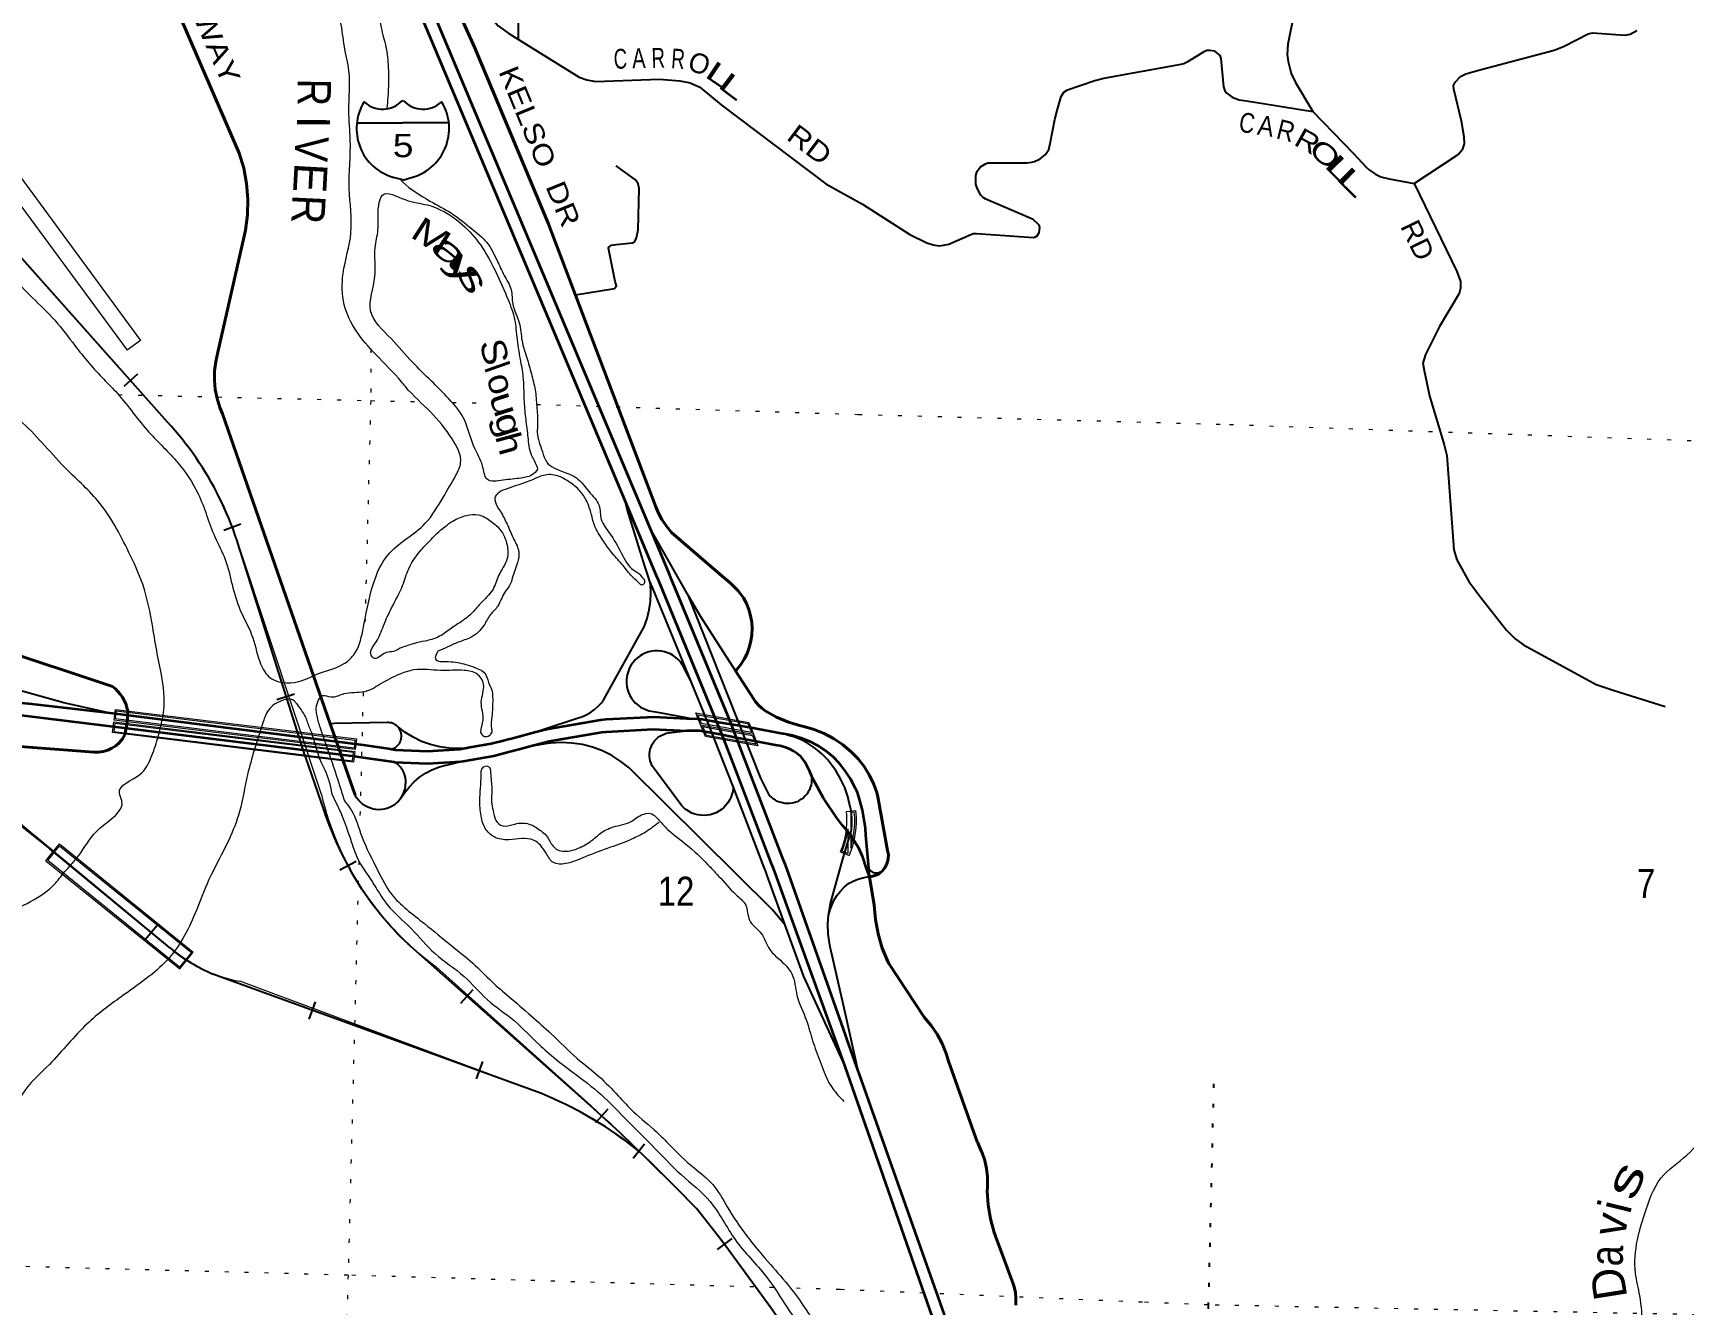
# Model space of a CAD drawing. Header units: feet. Extents: x -509309 to -252658, y -547785 to -360805.
# Drawn here: x -481610 to -471661, y -508563 to -500895 of the extents above; entities that cross this region are included whole.
import ezdxf
from ezdxf.enums import TextEntityAlignment as Align

# ---------------------------------------------------------------- set-up
doc = ezdxf.new("R2010")
doc.units = ezdxf.units.FT
doc.header["$LTSCALE"] = 80
doc.linetypes.add('DOTTED', pattern=[1.5, 0.3, -1.2])
for name, color, linetype, lineweight in [('15', 7, 'Continuous', 25), ('18', 7, 'Continuous', 35), ('19', 7, 'Continuous', 25), ('23', 7, 'Continuous', 70), ('24', 7, 'Continuous', 25), ('25', 7, 'Continuous', 25), ('26', 7, 'Continuous', 40), ('27', 7, 'Continuous', 13), ('29', 7, 'Continuous', 25), ('34', 7, 'Continuous', 25), ('36', 7, 'Continuous', 13), ('39', 7, 'Continuous', 13), ('55', 7, 'Continuous', 13), ('56', 7, 'Continuous', 13), ('59', 7, 'Continuous', 13), ('6', 7, 'DOTTED', 25), ('7', 7, 'DOTTED', 13)]:
    doc.layers.add(name, color=color, linetype=linetype, lineweight=lineweight)
doc.layers.add('30', color=7, linetype='Continuous')
doc.layers.add('41', color=7, linetype='Continuous')

msp = doc.modelspace()

# ---------------------------------------------------------------- linework, layer by layer
at = {"layer": '15'}
for p, q in [((-479382.87, -501304.15), (-479379.97, -501301.24)), ((-479376.8, -501303.62), (-479380.23, -501301.24)), ((-479655.58, -501435.62), (-479379.17, -501435.62)), ((-479379.17, -501781.2), (-479443.06, -501763.24)), ((-479379.7, -501781.46), (-479316.07, -501762.72))]:
    msp.add_line(p, q, dxfattribs=at)
msp.add_lwpolyline([(-479103.81, -501435.62), (-479379.7, -501435.62), (-479379.17, -501435.62)], dxfattribs=at)
for centre, radius, start, end in [((-479352.95, -501470.72), 306.13, 148.44446, 254.43373), ((-479501.55, -501188.12), 165.66, 227.34248, 315.81188), ((-479257.86, -501188.12), 165.66, 224.1883, 312.69417), ((-479406.46, -501470.72), 306.13, 283.08089, 31.62485)]:
    msp.add_arc(centre, radius, start, end, dxfattribs=at)
at = {"layer": '18'}
for p, q in [((-477454.56, -505127.04), (-477486.54, -505049.36)), ((-476715.19, -507119.27), (-476915.65, -506565.05))]:
    msp.add_line(p, q, dxfattribs=at)
for points in [[(-478039.69, -503716.05), (-479995.67, -499062.91), (-480004.98, -499039.06), (-480043.79, -498956.48), (-480091.03, -498878.4), (-480146.16, -498805.69), (-480208.59, -498739.14), (-480277.64, -498679.47), (-480352.55, -498627.36), (-480432.49, -498583.36), (-480588.57, -498501.95)], [(-477888.96, -503881.09), (-479925.23, -499037.3), (-479968.63, -498939.95), (-480021.96, -498847.66), (-480084.65, -498761.46), (-480156.01, -498682.28), (-480235.25, -498611), (-480321.51, -498548.39), (-480392.85, -498506.02)], [(-477486.54, -505049.36), (-477828.69, -504218.37), (-477838.84, -504193.84), (-477849.55, -504168.37), (-478039.69, -503716.05)], [(-477504.1, -504807.32), (-477759.66, -504189.1), (-477770.09, -504163.87), (-477780.5, -504139.1), (-477888.96, -503881.09)], [(-477398.77, -505064.44), (-477411.96, -505030.23), (-477422.29, -505005.23), (-477504.1, -504807.32)], [(-476711.37, -506934.05), (-477065.25, -505931.5), (-477074.06, -505906.55), (-477083.66, -505881.5), (-477368.3, -505143.45), (-477398.77, -505064.44)], [(-477388.88, -505295.97), (-477442.67, -505155.92), (-477454.56, -505127.04)], [(-476915.65, -506565.05), (-477135.55, -505957.05), (-477144.32, -505932.79), (-477154.21, -505907.05), (-477388.88, -505295.97)], [(-476634.4, -507150.85), (-476700.15, -506965.05), (-476711.37, -506934.05)], [(-474772.92, -521120.88), (-474910.23, -519683.59), (-474911.69, -519669.67), (-474920.7, -519484.03), (-474886.97, -518647.05), (-474878.57, -518562.93), (-474876.51, -518542.38), (-474872.15, -518512.93), (-474701.6, -517363.91), (-474562.85, -516515.54), (-474423.57, -515854.84), (-474391.34, -515481.08), (-474395.82, -515030.81), (-474447.34, -514583.48), (-474539.9, -514168.37), (-474545.27, -514144.28), (-474552.02, -514118.37), (-475364.79, -510995.99), (-476715.19, -507119.27)], [(-475358.99, -510752.14), (-476628.41, -507167.77), (-476634.4, -507150.85)]]:
    msp.add_lwpolyline(points, dxfattribs=at)
at = {"layer": '19'}
msp.add_line((-476566.05, -505981.22), (-476566.05, -505981.19), dxfattribs=at)
for points in [[(-477889.65, -504201.82), (-477902.88, -504164.39), (-477918.02, -504114.41), (-477937.69, -504050.05), (-478026.77, -503766.05), (-478039.69, -503716.05)], [(-477656.31, -504287.11), (-477882.68, -503892.05), (-477888.96, -503881.09)], [(-478577.07, -505108.36), (-478536, -505094.79), (-478328, -505026.05), (-478301.14, -505017.42), (-478274.08, -505005.55), (-478248.42, -504990.92), (-478224.42, -504973.69), (-478202.36, -504954.05), (-478182.47, -504932.21), (-478164.97, -504908.41), (-477925, -504474.05), (-477906.68, -504424.6), (-477893.63, -504373.5), (-477885.99, -504321.32), (-477883.85, -504268.63), (-477887.23, -504216.01), (-477889.65, -504201.82)], [(-477642.92, -504800.89), (-477874.91, -504237.45), (-477889.65, -504201.82)], [(-476913, -505378.05), (-476915, -505393.75), (-476914.82, -505398.79), (-476915.86, -505413.85), (-476918.47, -505428.72), (-476922.63, -505443.23), (-476928.28, -505457.24), (-476935.36, -505470.57), (-476943.79, -505483.09), (-476953.49, -505494.67), (-476964.34, -505505.16), (-476976.24, -505514.46), (-476989.03, -505522.47), (-477002.6, -505529.1), (-477016.79, -505534.27), (-477031.43, -505537.93), (-477046.38, -505540.04), (-477061.47, -505540.58), (-477076.53, -505539.53), (-477091.41, -505536.92), (-477105.92, -505532.77), (-477119.92, -505527.12), (-477133.26, -505520.04), (-477145.78, -505511.61), (-477157.35, -505501.91), (-477167.85, -505491.05), (-477173.55, -505484.07), (-477220.34, -505388.15), (-477656.31, -504287.11)], [(-477373.77, -504740.66), (-477583, -504415.05), (-477656.31, -504287.11)], [(-477642.92, -504800.89), (-477676.59, -504735.27), (-477684.63, -504717.79), (-477694.46, -504701.24), (-477705.96, -504685.81), (-477719.01, -504671.66), (-477733.47, -504658.96), (-477749.18, -504647.84), (-477765.96, -504638.42), (-477783.64, -504630.81), (-477802.02, -504625.08), (-477820.89, -504621.31), (-477840.06, -504619.54), (-477859.3, -504619.77), (-477878.41, -504622.02), (-477897.19, -504626.25), (-477915.42, -504632.42), (-477932.91, -504640.47), (-477949.45, -504650.29), (-477964.89, -504661.79), (-477979.03, -504674.85), (-477991.73, -504689.31), (-478002.85, -504705.02), (-478012.27, -504721.8), (-478019.88, -504739.48), (-478025.61, -504757.85), (-478029.38, -504776.73), (-478031.15, -504795.89), (-478030.92, -504815.14), (-478028.67, -504834.25), (-478024.44, -504853.03), (-478018.27, -504871.26), (-478010.22, -504888.74), (-478000.4, -504905.29), (-477988.9, -504920.72), (-477975.84, -504934.86), (-477961.38, -504947.57), (-477945.67, -504958.69), (-477928.89, -504968.11), (-477911.21, -504975.72), (-477894.45, -504980.94), (-477868.81, -504985.93), (-477844.45, -504990.3), (-477681, -505019.57), (-477631, -505029.14)], [(-477387.79, -505438.29), (-477530.02, -505075.1), (-477642.92, -504800.89)], [(-477387.79, -505438.29), (-477388.21, -505449.39), (-477390.87, -505467.89), (-477395.46, -505486.01), (-477401.91, -505503.56), (-477410.16, -505520.33), (-477420.12, -505536.15), (-477431.68, -505550.84), (-477444.71, -505564.24), (-477459.07, -505576.21), (-477474.6, -505586.61), (-477491.13, -505595.33), (-477508.49, -505602.28), (-477526.47, -505607.37), (-477544.89, -505610.55), (-477563.54, -505611.8), (-477582.22, -505611.08), (-477600.73, -505608.42), (-477618.85, -505603.84), (-477636.39, -505597.38), (-477653.17, -505589.13), (-477668.99, -505579.17), (-477683.68, -505567.62), (-477697.08, -505554.59), (-477877.5, -505310.42), (-477883.3, -505297.38), (-477887.71, -505283.81), (-477890.67, -505269.85), (-477892.15, -505255.66), (-477892.15, -505241.4), (-477890.65, -505227.21), (-477887.68, -505213.25), (-477883.27, -505199.68), (-477877.46, -505186.65), (-477870.32, -505174.3), (-477861.93, -505162.76), (-477852.38, -505152.16), (-477841.78, -505142.62), (-477830.23, -505134.23), (-477817.87, -505127.1), (-477804.84, -505121.3), (-477791.27, -505116.9), (-477778, -505114.05), (-477672, -505102.72), (-477666.72, -505102.16)], [(-477074.44, -506273.04), (-477151, -506181), (-478015.5, -505325.53), (-478065.34, -505285.86), (-478119.05, -505251.62), (-478176.05, -505223.18), (-478235.71, -505200.85), (-478297.38, -505184.89), (-478360.37, -505175.45), (-478424.01, -505172.65), (-478487.59, -505176.52), (-478507, -505179.05), (-478614, -505196.88), (-478628.85, -505199.36)], [(-476683, -505559.66), (-476696.83, -505498.31), (-476715.52, -505443.57), (-476739.83, -505391.09), (-476769.49, -505341.44), (-476788.72, -505314.55), (-476819.25, -505275.4), (-476853.7, -505239.65), (-476891.71, -505207.71), (-476932.84, -505179.91), (-476976.66, -505156.56), (-477022.67, -505137.92), (-477039.23, -505133.16), (-477085, -505121.05)], [(-477074.44, -506273.04), (-477182.57, -505974.05), (-477191.17, -505950.26), (-477200.88, -505924.98), (-477387.79, -505438.29)], [(-476683, -505559.66), (-476677.81, -505585.7), (-476674.46, -505625.95), (-476674.46, -505659.96), (-476677.08, -505700.59), (-476686.76, -505741.83)], [(-476812.46, -506213.58), (-476811.68, -506203.23), (-476800.63, -506142.32), (-476724.02, -505866.86), (-476686.76, -505741.83)], [(-476692.54, -506022.05), (-476665.1, -506007.51), (-476635.83, -505995.98), (-476605.51, -505987.56), (-476580, -505983.05), (-476566.05, -505981.22)], [(-476812.46, -506213.58), (-476802.75, -506178.8), (-476791.91, -506148.76), (-476777.98, -506120.02), (-476761.13, -506092.89), (-476741.54, -506067.67), (-476719.41, -506044.64), (-476692.54, -506022.05)], [(-476715.19, -507119.27), (-476962.67, -506582.06), (-477074.44, -506273.04)], [(-476708.97, -506817.94), (-476796.9, -506430.62), (-476802.56, -506405.66), (-476807.17, -506380.62), (-476814.45, -506326.84), (-476816.31, -506264.96), (-476812.46, -506213.58)], [(-476634.4, -507150.85), (-476684, -506926.89), (-476708.97, -506817.94)]]:
    msp.add_lwpolyline(points, dxfattribs=at)
at = {"layer": '23', "lineweight": 35}
for p, q in [((-477398.77, -505064.44), (-477486.54, -505049.36)), ((-477280.15, -505084.81), (-477398.77, -505064.44)), ((-477248.62, -505166.57), (-477368.3, -505143.45))]:
    msp.add_line(p, q, dxfattribs=at)
for points in [[(-481128, -504998.05), (-481635.7, -504939.97), (-481659.65, -504937.02), (-481685.7, -504934.76), (-481686.94, -504934.65), (-481832.29, -504912.96), (-481974.58, -504876.18), (-482112.25, -504824.73), (-482243.79, -504759.18), (-482342.75, -504696.15), (-482371.05, -504676.02), (-482392.75, -504660.74), (-482465.39, -504604.23)], [(-479451.43, -505212.88), (-479617.18, -505188.72), (-481128, -504998.05)], [(-479429.47, -505291.47), (-479432.35, -505291.35), (-479631.86, -505262.27), (-479671.44, -505257.5), (-481665, -505011.93), (-481690, -505009.05)], [(-478628.85, -505199.36), (-478497.21, -505164.63), (-478204.49, -505114.46), (-478179.46, -505110.17), (-478154.49, -505107.36), (-478151.42, -505107.02), (-477871.78, -505091.81), (-477666.72, -505102.16)], [(-478577.07, -505108.36), (-478513.73, -505091.47), (-478188.26, -505035.69), (-478154.2, -505031.89), (-477866.7, -505016.8), (-477631, -505029.14)], [(-477454.56, -505127.04), (-477591.54, -505102), (-477666.72, -505102.16)], [(-477486.54, -505049.36), (-477574.34, -505034.28), (-477631, -505029.14)], [(-479015.07, -505283.88), (-478830.96, -505252.38), (-478735.29, -505227.31), (-478710.29, -505220.84), (-478685.29, -505214.25), (-478628.85, -505199.36)], [(-479002.9, -505205.81), (-478975, -505201.04), (-478847.46, -505179.22), (-478773.57, -505160.41), (-478744.83, -505153.09), (-478723.57, -505147.42), (-478577.07, -505108.36)], [(-477368.3, -505143.45), (-477419.04, -505133.53), (-477454.56, -505127.04)], [(-479451.43, -505212.88), (-479425.43, -505216.67), (-479231.82, -505224.42), (-479038.45, -505211.89), (-479002.9, -505205.81)], [(-479429.47, -505291.47), (-479230.89, -505299.42), (-479029.69, -505286.38), (-479015.07, -505283.88)]]:
    msp.add_lwpolyline(points, dxfattribs=at)
at = {"layer": '24'}
for points in [[(-481128, -504998.05), (-481153, -504992.55), (-481423.71, -504933.01), (-481901, -504801.05), (-481913.82, -504794.78), (-481928.69, -504785.66), (-481942.52, -504775.05), (-481955.16, -504763.04), (-481966.48, -504749.78), (-481976.35, -504735.4), (-481984.67, -504720.08), (-481991.34, -504703.97), (-481996.28, -504687.25), (-481999.46, -504670.1), (-482000.82, -504652.72), (-482000.36, -504635.29), (-481998.08, -504618), (-481994, -504601.05)], [(-479418.04, -505070.09), (-479418.35, -505069.82), (-479425.28, -505064.83), (-479432.69, -505060.6), (-479440.5, -505057.16), (-479448.63, -505054.56), (-479456.99, -505052.83), (-479465.48, -505051.98), (-479474.02, -505052.02), (-479791, -505058.54), (-479817, -505059.07)], [(-479451.43, -505212.88), (-479447.9, -505212.11), (-479439.79, -505209.44), (-479432.01, -505205.93), (-479424.64, -505201.63), (-479417.76, -505196.58), (-479411.44, -505190.83), (-479405.76, -505184.46), (-479400.77, -505177.54), (-479396.54, -505170.12), (-479393.1, -505162.31), (-479390.5, -505154.18), (-479388.77, -505145.82), (-479387.91, -505137.33), (-479387.95, -505128.79), (-479388.88, -505120.3), (-479390.7, -505111.96), (-479393.37, -505103.86), (-479396.88, -505096.07), (-479401.18, -505088.7), (-479406.23, -505081.82), (-479411.98, -505075.5), (-479418.04, -505070.09)], [(-479002.9, -505205.81), (-479041.88, -505208.63), (-479099.39, -505206.75), (-479156.38, -505198.87), (-479212.25, -505185.08), (-479266.36, -505165.53), (-479318.13, -505140.43), (-479367, -505110.05), (-479418.04, -505070.09)], [(-479392.12, -505508.74), (-479384.99, -505498), (-479377.17, -505483.03), (-479370.95, -505467.32), (-479366.42, -505451.05), (-479363.61, -505434.4), (-479363, -505428.05), (-479361.82, -505413.8), (-479362.14, -505399.51), (-479363.95, -505385.33), (-479367.23, -505371.42), (-479371.95, -505357.93), (-479378.06, -505345.01), (-479385.48, -505332.79), (-479394.13, -505321.42), (-479403.93, -505311.01), (-479414.76, -505301.69), (-479426.51, -505293.54), (-479429.47, -505291.47)], [(-479392.12, -505508.74), (-479368.94, -505475.24), (-479342.17, -505441.04), (-479311.96, -505409.84), (-479278.66, -505381.95), (-479242.63, -505357.71), (-479204.26, -505337.36), (-479163.97, -505321.13), (-479122.21, -505309.21), (-479117, -505308.05), (-479045, -505290.98), (-479015.07, -505283.88)], [(-479392.12, -505508.74), (-479394.33, -505512.08), (-479405.09, -505525.1), (-479417.16, -505536.92), (-479430.39, -505547.41), (-479444.65, -505556.47), (-479459.78, -505563.99), (-479475.61, -505569.88), (-479491.97, -505574.09), (-479508.68, -505576.56), (-479525.55, -505577.27), (-479542.41, -505576.22), (-479559.07, -505573.41), (-479575.34, -505568.87), (-479591.05, -505562.66), (-479606.02, -505554.84), (-479620.09, -505545.49), (-479633.11, -505534.73), (-479644.93, -505522.67), (-479655.43, -505509.43), (-479658.21, -505505.05), (-479667.45, -505488.3)]]:
    msp.add_lwpolyline(points, dxfattribs=at)
at = {"layer": '25'}
msp.add_lwpolyline([(-476502.58, -505957.59), (-476505.96, -505958.74), (-476511.51, -505960.03), (-476517.16, -505960.73), (-476522.85, -505960.83), (-476528.52, -505960.34), (-476534.11, -505959.26), (-476539.56, -505957.6), (-476544.8, -505955.38), (-476549.78, -505952.62), (-476554.45, -505949.36), (-476558.75, -505945.63), (-476562.64, -505941.47), (-476566.07, -505936.93), (-476570.28, -505930.72)], dxfattribs=at)
at = {"layer": '26'}
for p, q in [((-481129.99, -504834.03), (-481981.71, -504551.18)), ((-477374.39, -504741.34), (-477373.77, -504740.66)), ((-479789.54, -505137.89), (-479817, -505059.07)), ((-481740.94, -505192.3), (-481243.06, -505230.91)), ((-479789.54, -505137.89), (-479739.09, -505282.69))]:
    msp.add_line(p, q, dxfattribs=at)
at = {"layer": '26', "lineweight": 35}
msp.add_line((-476566.05, -505981.22), (-476570.28, -505930.72), dxfattribs=at)
at = {"layer": '26'}
for points in [[(-477373.77, -504740.66), (-477366.39, -504732.58), (-477342.37, -504702.36), (-477321.64, -504669.8), (-477304.43, -504635.25), (-477290.93, -504599.09), (-477281.28, -504561.72), (-477275.59, -504523.54), (-477273.92, -504484.97), (-477276.29, -504446.45), (-477282.67, -504408.38), (-477293, -504371.19), (-477307.16, -504335.28), (-477311.97, -504326.05), (-477325.02, -504301.02), (-477344.63, -504276.05), (-477360.25, -504256.16), (-477400.01, -504215.21), (-477417.67, -504200.43), (-477443.05, -504179.18), (-477467.67, -504157.92), (-477759.53, -503905.87), (-477790.33, -503868.78), (-477817.09, -503828.68), (-477839.51, -503786), (-477853.83, -503751.22), (-478503, -502041.05), (-478948, -500981.05), (-479726, -499256.05)], [(-479817, -505059.07), (-480467.62, -503191.72), (-480483.22, -503153.5), (-480499.76, -503099.45), (-480510.56, -503043.95), (-480515.5, -502987.64), (-480514.53, -502931.12), (-480507.65, -502875), (-480494.95, -502819.92), (-480336.43, -502120.54), (-480328.82, -502083.5), (-480316.71, -501990.32), (-480314.41, -501896.38), (-480321.94, -501802.72), (-480339.22, -501710.36), (-480366.06, -501620.31), (-481233.95, -499611.89)], [(-476676.19, -505229.4), (-476729.04, -505184.86), (-476782.42, -505148.67), (-476839.3, -505118.26), (-476899.04, -505093.96), (-476961, -505076.05), (-476979.17, -505071.79), (-477053.82, -505049.11), (-477125.69, -505018.75), (-477194, -504981.05), (-477215.29, -504965.25), (-477234.81, -504947.31), (-477252.34, -504927.43), (-477263.74, -504911.88), (-477373.77, -504740.66)], [(-481037.87, -504982.02), (-481041.21, -505051.26), (-481054.95, -505126.49)], [(-479667.45, -505488.3), (-479679.03, -505455.05), (-479739.09, -505282.69)], [(-476502.58, -505957.59), (-476500.07, -505955.84), (-476490.42, -505947.5), (-476481.7, -505938.21), (-476474, -505928.05), (-476467.25, -505916.54), (-476461.35, -505903.64), (-476456.84, -505890.18), (-476453.75, -505876.33), (-476453.37, -505873.05), (-476451.99, -505848.09), (-476456.51, -505823.05), (-476515, -505499.05), (-476522, -505474.05), (-476541.97, -505419.16), (-476567.56, -505366.66), (-476598.49, -505317.11), (-476634.44, -505271.08), (-476676.19, -505229.4)], [(-476566.05, -505981.19), (-476565, -505981.05), (-476558.16, -505980.31), (-476545.64, -505977.91), (-476533.44, -505974.22), (-476521.69, -505969.27), (-476510.53, -505963.12), (-476502.58, -505957.59)], [(-475683.93, -508565.27), (-475683.02, -508556.71), (-475682.93, -508522.4), (-475686.43, -508488.28), (-475693.48, -508454.7), (-475695.62, -508448.05), (-475701.64, -508429.38), (-475713.33, -508398.05), (-475794.67, -508180.05), (-475804, -508155.05), (-475812.27, -508130.05), (-475813.48, -508126.7), (-475836.76, -508044.49), (-475851.32, -507960.3), (-475855.13, -507903.05), (-475856.89, -507876.72), (-475854.9, -507853.05), (-475853.8, -507839.94), (-475854.24, -507790.25), (-475859.86, -507740.89), (-475870.62, -507692.38), (-475886.39, -507645.26), (-475893.78, -507629.05), (-475913.5, -507585.79), (-475915.9, -507579.05), (-476089, -507093.05), (-476103.39, -507046.3), (-476127.81, -506987.06), (-476158.28, -506930.7), (-476194.48, -506877.84), (-476236, -506829.05), (-476449.01, -506505.56), (-476455.23, -506492.81), (-476488.98, -506411.31), (-476514.02, -506326.73), (-476530.09, -506239.99), (-476537, -506152.05), (-476566.05, -505981.22)]]:
    msp.add_lwpolyline(points, dxfattribs=at)
at = {"layer": '26', "lineweight": 35}
for points in [[(-477085, -505121.05), (-477089.23, -505119.58), (-477280.15, -505084.81)], [(-477104.1, -505193.09), (-477121.8, -505189.84), (-477248.62, -505166.57)], [(-476913, -505378.05), (-476927.25, -505343.75), (-476933.04, -505330.28), (-476954.7, -505291.64), (-476962.19, -505281.05), (-476978.41, -505258.13), (-477006, -505236.02), (-477023.32, -505224.45), (-477046.72, -505212.14), (-477071.27, -505202.35), (-477071.8, -505202.2), (-477104.1, -505193.09)], [(-476679.51, -505390.52), (-476711.97, -505343.03), (-476746.71, -505299.11), (-476785.81, -505259.04), (-476828.89, -505223.27), (-476875.48, -505192.21), (-476925.05, -505166.19), (-476977.08, -505145.49), (-477030.98, -505130.34), (-477039.23, -505128.92), (-477085, -505121.05)], [(-476686.35, -505721.77), (-476725.67, -505674.27), (-476761.77, -505629.47), (-476843.97, -505507.72), (-476904.64, -505393.75), (-476913, -505378.05)], [(-476570.28, -505930.72), (-476587, -505731.05), (-476590.78, -505689.75), (-476608.74, -505580.66), (-476631.14, -505499.05), (-476637.98, -505474.1), (-476649.44, -505449.05), (-476679.51, -505390.52)], [(-476566.05, -505981.22), (-476587.41, -505919.69), (-476605.99, -505863.26), (-476630.37, -505809.08), (-476686.35, -505721.77)]]:
    msp.add_lwpolyline(points, dxfattribs=at)
at = {"layer": '26'}
for centre, radius, start, end in [((-481284.64, -505032.97), 251.98, 11.66542, 52.13946), ((-481228.76, -505035.01), 196.41, 265.82354, 332.23962)]:
    msp.add_arc(centre, radius, start, end, dxfattribs=at)
at = {"layer": '29'}
msp.add_line((-478681.07, -500543.71), (-478683.34, -500934.51), dxfattribs=at)
for points in [[(-473444.65, -499877.86), (-473550.23, -500014.69), (-473590.22, -500052.59), (-473984.34, -500289.1), (-474024.41, -500323.75), (-474051.35, -500352.5), (-474071.11, -500381.25), (-474085.48, -500427.96), (-474087.9, -500462.21), (-474076.5, -500541.17), (-474061.05, -500588.49), (-474010.05, -500701.09), (-474001.06, -500731.63), (-474002.63, -500763.05), (-474044.43, -500962.73), (-474047.76, -501024.52), (-474042.37, -501067.64), (-474022.61, -501139.52), (-473996.52, -501193.21), (-473892.11, -501368.2)], [(-479386.09, -500009.7), (-479273.63, -499964.47), (-479091.91, -500441.26), (-479028.26, -500543.79), (-478878.29, -500762.4), (-478805.45, -500852.42), (-478741.37, -500898.62), (-478317, -501161.05), (-478269.86, -501178.2), (-478218.04, -501186.72), (-477832.82, -501173.91), (-477708.56, -501182.48), (-477647.26, -501196.17), (-477588.59, -501221.06), (-477460.7, -501327.89), (-476829.86, -501804.14), (-476608.04, -501926.74)], [(-473282.06, -501801.79), (-473016.76, -501628.25), (-472988.18, -501592.38), (-472979.04, -501563.58), (-472980.83, -501520.45), (-472996.68, -501426.27), (-473041.91, -501232.95), (-473043.7, -501211.39), (-473034.56, -501191.87), (-473002.39, -501157.48), (-472970.06, -501141.31), (-472899.92, -501121.06), (-472436.85, -500999.2), (-472380.92, -500976), (-472231.84, -500900.53), (-472205.9, -500893.25), (-472009.12, -500907.72), (-471979.98, -500901.29), (-471939.07, -500878.96)], [(-476608.04, -501926.74), (-476322.7, -502110.51), (-476221.09, -502160.13), (-476181.57, -502172.71), (-476145.32, -502178.12), (-476118.71, -502174.5), (-476088.18, -502167.31), (-475955.26, -502109.82), (-475938.2, -502104.43), (-475920.66, -502104.12), (-475576.89, -502127.22), (-475564.6, -502124.19), (-475554.72, -502118.8), (-475542.15, -502097.24), (-475538.56, -502066.69), (-475543.05, -502054.12), (-475550.15, -502045.44), (-475578.07, -502019.97), (-475667.55, -501980.37), (-475864.79, -501896.57), (-475879.82, -501887.01), (-475894.19, -501872.63), (-475917.54, -501829.51), (-475924.73, -501806.15), (-475925.49, -501753.99), (-475915.75, -501728.88), (-475895.99, -501701.93), (-475867.25, -501683.96), (-475852.88, -501678.58), (-475832.8, -501676.81), (-475616.81, -501676.75), (-475587.95, -501674.08), (-475570.89, -501669.59), (-475536.76, -501653.42), (-475504.43, -501628.26), (-475484.1, -501597.93), (-475475.69, -501561.78), (-475448.46, -501416.2), (-475434.38, -501362.33), (-475409.24, -501277.88), (-475394.87, -501250.92), (-475372.84, -501236.84), (-475208.07, -501180.85), (-475152.22, -501166.81), (-474687.49, -501082.97), (-474671.02, -501078.43), (-474642.28, -501064.05), (-474548.8, -501006.2), (-474530.92, -500999.37), (-474512.96, -500997.57), (-474487.81, -501002.96), (-474453.03, -501031.07), (-474446.5, -501047.88), (-474430.73, -501219.31), (-474423.15, -501243.74), (-474410.58, -501258.11), (-474380.05, -501281.47), (-474336.94, -501297.64), (-474293.51, -501304.57), (-473892.11, -501368.2)], [(-473892.11, -501368.2), (-473648.42, -501622.45), (-473571.78, -501703.72), (-473550.23, -501721.69), (-473515.54, -501745.68), (-473481.98, -501761.22), (-473433.48, -501773.79), (-473282.06, -501801.79)], [(-478338.49, -502474.44), (-478104.38, -502435.9), (-478092.06, -502419.15), (-478099.27, -502394.05), (-478140.02, -502193), (-478137.05, -502185.53), (-478122.05, -502174.82), (-478093.34, -502170.27), (-477994.91, -502160.94), (-477980.65, -502151.24), (-477969.94, -502129.81), (-477960.76, -502081.89), (-477954.95, -501831.9), (-477961.41, -501803.95), (-477976.37, -501780.46), (-478092.8, -501696.42)], [(-473282.06, -501801.79), (-473024.87, -502332.24), (-473002.4, -502393.72), (-473002.4, -502433.25), (-473010.09, -502466.4), (-473129.88, -502665.37), (-473213.39, -502832.66), (-473228.71, -502886.05), (-473221.53, -502929.18), (-473189.66, -503082.94), (-473100.33, -503377.81), (-473085.02, -503443.08), (-473041.91, -504010.88), (-473024.6, -504070.66), (-472952.1, -504201.35), (-472880.66, -504298.01), (-472725.79, -504496.03), (-472671.91, -504546.35), (-472623.27, -504584.4), (-472183.36, -504823.06), (-472081.76, -504857.34), (-471768.67, -504956.18)]]:
    msp.add_lwpolyline(points, dxfattribs=at)
at = {"layer": '34', "lineweight": 13}
for p, q in [((-480798, -503240.05), (-485097, -498410.05)), ((-480787, -506409.05), (-484404, -503409.05)), ((-479871, -505485.05), (-480357, -504021.05)), ((-481532.26, -505885.21), (-481450.52, -505784.1)), ((-481450.52, -505784.1), (-480643.53, -506436.47)), ((-481532.26, -505885.21), (-480725.25, -506537.55)), ((-480725.25, -506537.55), (-480643.53, -506436.47)), ((-478247, -507361.05), (-479179, -506524.05)), ((-478544, -507288.05), (-480362, -506612.05))]:
    msp.add_line(p, q, dxfattribs=at)
at = {"layer": '34'}
for p, q in [((-481508, -505812.05), (-486577, -501808.05)), ((-480979.21, -502952.06), (-481061.83, -503025.6)), ((-480356.38, -503855.47), (-480459.66, -503895.06)), ((-480033.63, -504880.29), (-480138.61, -504915.14)), ((-479967.6, -505255.91), (-479854.48, -505587.88)), ((-479661.61, -505890.12), (-479759.39, -505941.81)), ((-479721.03, -505895.07), (-479698, -505938.05)), ((-480860.09, -506275.53), (-480930.71, -506360.66)), ((-478957.57, -506663.68), (-479031.47, -506745.97)), ((-479907.98, -506735.91), (-479946.53, -506839.58)), ((-478899.08, -507096.15), (-478937.64, -507199.83)), ((-478143.73, -507383.31), (-478218.58, -507464.75)), ((-477922.02, -507594.59), (-477991.86, -507680.36)), ((-477395.67, -508163.05), (-477484.45, -508229.03))]:
    msp.add_line(p, q, dxfattribs=at)
for points in [[(-479968.81, -505253.84), (-480358.05, -504021.38), (-480359.52, -504016.27), (-480369.72, -503983.16), (-480380.36, -503950.17), (-480391.71, -503917.58), (-480403.49, -503885.11), (-480415.84, -503852.89), (-480428.89, -503820.78), (-480442.38, -503789.07), (-480456.44, -503757.34), (-480471.08, -503726.15), (-480486.27, -503694.93), (-480502.05, -503664.24), (-480518.26, -503633.68), (-480534.9, -503603.53), (-480552.25, -503573.48), (-480570.18, -503543.96), (-480588.41, -503514.72), (-480607.34, -503485.57), (-480626.58, -503456.99), (-480646.38, -503428.66), (-480666.91, -503400.71), (-480687.59, -503373.17), (-480708.84, -503345.9), (-480730.82, -503319.02), (-480752.95, -503292.55), (-480775.52, -503266.47), (-480798.81, -503240.79), (-485099.35, -498407.63)], [(-480784.25, -506410.36), (-480787.47, -506408.21), (-481508, -505812.47)], [(-479342.65, -506391.4), (-479343.8, -506390.35), (-479366.72, -506368.87), (-479389.17, -506347.1), (-479411.17, -506324.85), (-479432.69, -506302.31), (-479453.94, -506279.34), (-479474.89, -506256.1), (-479495.22, -506232.35), (-479515.24, -506208.35), (-479534.82, -506183.88), (-479554.09, -506159.15), (-479572.7, -506134.08), (-479591.01, -506108.75), (-479608.84, -506083.13), (-479626.23, -506057.03), (-479643.08, -506030.81), (-479659.69, -506004.17), (-479675.58, -505977.35), (-479691.22, -505950.1), (-479697.64, -505938.31)], [(-476818.92, -509087.65), (-476879.72, -508993.91), (-477018.01, -508786.27), (-477161.68, -508581.03), (-477306.7, -508378.68), (-477455.09, -508179), (-477608.82, -507981.78), (-477733.42, -507855.01), (-477901.46, -507687.57), (-478072.27, -507523.17), (-478247.73, -507361.87), (-479350, -506386.05)], [(-477955.64, -507637.63), (-477969.38, -507626.44), (-478000.33, -507601.84), (-478031.6, -507578.1), (-478063.27, -507554.67), (-478095.18, -507531.88), (-478127.76, -507509.55), (-478160.67, -507488.05), (-478193.77, -507466.97), (-478227.52, -507446.36), (-478261.32, -507426.45), (-478295.59, -507407.09), (-478330.39, -507388.48), (-478365.15, -507370.37), (-478400.38, -507352.81), (-478436.16, -507335.99), (-478471.89, -507319.68), (-478507.87, -507304.01), (-478544.39, -507289.08), (-480524.71, -506569.77)]]:
    msp.add_lwpolyline(points, dxfattribs=at)
at = {"layer": '34', "lineweight": 13}
msp.add_lwpolyline([(-481521, -505884.01), (-481449.32, -505795.35), (-480654.78, -506437.66), (-480726.44, -506526.29)], close=True, dxfattribs=at)
for centre, radius, start, end in [((-482258.58, -504579.79), 1981.97, 16.37432, 42.5291), ((-478127.84, -505074), 1790.97, 193.26819, 234.06103), ((-480201.79, -505730.24), 896.24, 229.23477, 259.70256), ((-479385.49, -509381.34), 2256.09, 50.64841, 68.10019), ((-487406.97, -517441.02), 13620.24, 43.99157, 47.73764), ((-488830.68, -516832.39), 14293.17, 32.81246, 38.26289)]:
    msp.add_arc(centre, radius, start, end, dxfattribs=at)
at = {"layer": '34'}
for centre, radius, start, end in [((-477975.12, -504954.03), 1983.37, 198.63744, 208.32422), ((-480099.66, -505575.15), 1080.3, 230.69292, 246.92867)]:
    msp.add_arc(centre, radius, start, end, dxfattribs=at)
at = {"layer": '36'}
for p, q in [((-483684, -499220.05), (-481042, -502808.05)), ((-483603.48, -499160.76), (-480961.48, -502748.76)), ((-480961.48, -502748.76), (-481042, -502808.05))]:
    msp.add_line(p, q, dxfattribs=at)
at = {"layer": '39'}
for p, q in [((-480857.23, -505148.21), (-480823.73, -505006.36)), ((-480231.71, -505080.75), (-480276, -505218.32)), ((-479880.26, -505274.11), (-479926, -505119.05)), ((-479863, -505130.05), (-479813, -505273.05))]:
    msp.add_line(p, q, dxfattribs=at)
for centre, radius, start, end in [((-477938.7, -504201.89), 19.08, 213.99586, 47.93105), ((-478877.29, -505101.92), 34.61, 200.49671, 344.37133), ((-478876.74, -505345.98), 30.37, 38.36962, 172.44518)]:
    msp.add_arc(centre, radius, start, end, dxfattribs=at)
for points in [[(-487512.46, -498356.79), (-487474.48, -498479.75), (-487418.02, -498675.91), (-487359.56, -498872.13), (-487348.88, -498918.56), (-487270.12, -499175.53), (-487227.83, -499307.11), (-487156.92, -499419.45), (-487024.19, -499611.79), (-486957.17, -499720.01), (-486859.79, -499887.26), (-486730.66, -500065.45), (-486586.7, -500216), (-486537.33, -500241.48), (-486446.6, -500292.23), (-486237.63, -500412.55), (-486099.66, -500492.73), (-485968.44, -500598.79), (-485796.01, -500665.92), (-485629.71, -500736.88), (-485546.29, -500763.35), (-485466.42, -500773.67), (-485407.42, -500743.28), (-485350.04, -500769), (-485295.07, -500808.68), (-485164.12, -500854.56), (-484998.39, -500945.57), (-484822.54, -501032.85), (-484696.23, -501100.66), (-484530.27, -501183.65), (-484417.11, -501221), (-484230.09, -501268.5), (-484008.84, -501310.96), (-483803.68, -501354.97), (-483574.57, -501471.86), (-483347.49, -501520.51), (-483146.33, -501564.4), (-482903.41, -501619.52), (-482660.77, -501684.66), (-482462.31, -501752.54), (-482242.34, -501839.09), (-482091.85, -501971.77), (-482048.61, -502001.09), (-481976.08, -502057.33), (-481763.15, -502318.15), (-481740.05, -502350.91), (-481477.47, -502627.2), (-481357.59, -502779.06), (-481183.1, -502982.62), (-481113.03, -503054.83), (-480921.39, -503288.97), (-480746.37, -503474.5), (-480613.81, -503672.85), (-480513.09, -503932.45), (-480450.89, -504068.61), (-480409.17, -504220.23), (-480359.56, -504376.08), (-480291.64, -504522.43), (-480242.21, -504684.29), (-480186.74, -504776.14), (-480009.21, -504805.31), (-479881.48, -504754.84), (-479737.56, -504698.81), (-479675.86, -504644.43), (-479621.57, -504499.59), (-479557.21, -504214.65), (-479470.06, -504042.68), (-479365.15, -503949.43), (-479244.04, -503850.64), (-479137.33, -503695.27), (-479059.3, -503561.14), (-479031.06, -503485.74), (-479083.02, -503341.86), (-479212.62, -503179.69), (-479364.53, -503026.91), (-479387.75, -502998.17), (-479543.32, -502833.25), (-479733.06, -502532.98), (-479739.63, -502344.28), (-479692.45, -502098.95), (-479702.82, -501833.93), (-479696.31, -501539.3), (-479705.29, -501364.57), (-479704.34, -501123.93), (-479732.15, -500976.73), (-479755.9, -500827.64), (-479923.78, -500534.01), (-479988.86, -500427.86), (-480007.38, -500236.8), (-480015.98, -500118.23), (-480071.86, -499902.03), (-480088.21, -499705.02), (-480160.46, -499500.38), (-480210.27, -499420.73), (-480468.17, -499190.7), (-480556, -499039.77), (-480550.24, -498909.58)], [(-480600.87, -498501.69), (-480567.52, -498606.25), (-480516.69, -498720.02), (-480498.7, -498790.73), (-480393.42, -498962.22), (-480347.21, -499027.72), (-480258.4, -499144.59), (-480192.22, -499212.68), (-480102.37, -499293.48), (-479984.5, -499445.28), (-479930.01, -499571.19), (-479901.85, -499706.37), (-479874.77, -499809.43), (-479861.07, -499890.04), (-479820.75, -499951.37), (-479800.37, -500078.3), (-479760.6, -500227.85), (-479753.17, -500248.12), (-479701.21, -500392.01), (-479666.06, -500493.3), (-479633.03, -500598.53), (-479595.18, -500675.83), (-479565.89, -500702.75), (-479510.39, -500862.78), (-479481.71, -500979.92), (-479467.22, -501102.68), (-479470.38, -501281.08), (-479475.91, -501348.79)], [(-479391.88, -501782.92), (-479380.96, -501793.05), (-479215.93, -501908.1), (-479085.79, -501982.04), (-478966.18, -502073.72), (-478874.38, -502156.58), (-478811.42, -502266.69), (-478767.91, -502356.18), (-478726.35, -502443.62), (-478716.77, -502528.12), (-478677.96, -502641.55), (-478661.06, -502750.33), (-478631.98, -502853.45), (-478604.72, -502950.5), (-478581.41, -503045.43), (-478572.29, -503145.97), (-478567.23, -503248.4), (-478568.8, -503302.5), (-478538.12, -503419.7), (-478511.88, -503482.63), (-478407.36, -503541.79), (-478324.41, -503584.28), (-478258.41, -503658.38), (-478196.76, -503744.39), (-478183.12, -503827.01), (-478133.43, -503910.66), (-478062.69, -504029.02), (-477987.55, -504133.46), (-477958.03, -504152.36), (-477928.92, -504185.28), (-477925.92, -504187.73)], [(-478571.7, -503507), (-478568.88, -503513.08), (-478592.06, -503552.52), (-478666.97, -503578.44), (-478775.57, -503591.36), (-478871.58, -503584.59), (-478899.3, -503503.57), (-478946.41, -503399.93), (-479015.17, -503213.45), (-479115.72, -503086.21), (-479207.23, -502993.33), (-479322.19, -502879.72), (-479450.37, -502737.66), (-479573.78, -502569.65), (-479547.79, -502363.83), (-479546.75, -502189.38), (-479529.66, -502083.58), (-479525.37, -501935.3), (-479501.49, -501871.81), (-479366.01, -501899.77), (-479230.65, -501931.74), (-479035.29, -502037.64), (-478922.5, -502157.2), (-478832.67, -502308.19), (-478751.66, -502487.01), (-478709.07, -502608.57), (-478692.47, -502727.37), (-478672.32, -502862.32), (-478655.3, -502967.1), (-478649.23, -503103.64), (-478640.34, -503212.2), (-478627.4, -503318.86), (-478610.38, -503423.64), (-478585.86, -503476.49), (-478568.88, -503513.08)], [(-480823.81, -505006.83), (-480818.94, -504944.46), (-480860.19, -504638.44), (-480887.6, -504477.21), (-480948.27, -504218.76), (-481032.82, -504023.8), (-481218.32, -503715.63), (-481422.8, -503509.19), (-481689.33, -503230.78), (-481958.53, -503044.55), (-482101.93, -502944.16), (-482387.32, -502763.47), (-482552.09, -502708.6), (-482877.7, -502532.77), (-483206.02, -502380.93), (-483447.61, -502279.73), (-483801.03, -502095.08), (-483999.63, -502101.4)], [(-477954.52, -504212.56), (-478004.44, -504163.06), (-478058.65, -504097.32), (-478122.65, -504023.28), (-478174.69, -503951.59), (-478224.21, -503861.92), (-478246.04, -503785.09), (-478275.88, -503708.02), (-478320.2, -503646.58), (-478380.95, -503598.7), (-478446.11, -503564.74), (-478532.22, -503562.26), (-478597.11, -503588.47), (-478686.21, -503620), (-478750.99, -503642.21), (-478799.74, -503664.87), (-478820.41, -503686.34), (-478785.31, -503789.63), (-478747.41, -503864.92), (-478709.73, -503948.23), (-478679.89, -504025.3), (-478687.69, -504087.25), (-478720.51, -504182.57), (-478731.57, -504218.35), (-478765, -504265.52), (-478807.54, -504350.53), (-478851.11, -504401.42), (-478891.07, -504466.46), (-478969.31, -504538.41), (-479046.33, -504568.28), (-479109.28, -504596.55), (-479168.11, -504620.93)], [(-479511.65, -504649.15), (-479550.22, -504666.09), (-479573.44, -504637.35), (-479570.8, -504615.36), (-479539.26, -504564.13), (-479496.42, -504469.1), (-479447.18, -504360.21), (-479381.16, -504225.73), (-479344.16, -504124.52), (-479285.3, -504029.94), (-479221.14, -503959.59), (-479124.35, -503870.12), (-479077.31, -503837.38), (-478996.16, -503803.62), (-478923.9, -503799.68), (-478854.73, -503833.76), (-478794.16, -503887.64), (-478750.82, -503983.15), (-478751.14, -504063.36), (-478802.21, -504166.18), (-478838.81, -504253.37), (-478911.27, -504333.51), (-478969.26, -504398.02), (-479028.72, -504444.45), (-479094.14, -504488.69), (-479167.68, -504536.71), (-479244.53, -504560.57), (-479315.14, -504576.59), (-479355.6, -504589.47), (-479396.11, -504604.35), (-479436.74, -504623.23), (-479479.03, -504630.04), (-479512, -504650.05)], [(-472553.16, -510093.87), (-472559.44, -509994.68), (-472564.63, -509896.27), (-472528.21, -509815.14), (-472463.57, -509728.82), (-472378.49, -509629.07), (-472346.46, -509491.66), (-472275.69, -509401.51), (-472181.06, -509318.08), (-472102.28, -509228.17), (-472013.76, -509078.39), (-471942.24, -508962.2), (-471922.98, -508850.48), (-471908.41, -508692.5), (-471921.13, -508507.65), (-471947.26, -508370.52), (-471935.48, -508170.36), (-471892.97, -508017.21), (-471792.41, -507797.61), (-471638.07, -507659.8), (-471493.16, -507501.66), (-471285.55, -507184.96), (-471145.5, -506986.57), (-471011.89, -506942.39), (-470934.79, -506910.58), (-470788.02, -506896.87), (-470644.94, -506941.2), (-470398.9, -506822.14), (-470235.17, -506706.67), (-470061.31, -506587.48), (-470013.49, -506458.56), (-469906.98, -506241.13), (-469837.97, -506072.73), (-469611.26, -505858.86), (-469435.32, -505667.55), (-469319.61, -505548.65), (-469283.08, -505463.51), (-469279.08, -505255.09), (-469269.4, -505197.22), (-469265.6, -505135.17), (-469295.05, -504973.89), (-469434.67, -504809.35), (-469617.52, -504683.64), (-469896.74, -504492.93), (-469976.63, -504412.36), (-469981.64, -504307.95), (-469980.89, -504281.9)], [(-479168.11, -504620.93), (-479183.52, -504668.62), (-479103.82, -504684.95), (-479049.87, -504690.52), (-478946.49, -504719.56), (-478879.62, -504763.6), (-478857.38, -504826.41), (-478849.78, -504840.67), (-478837.84, -504913.21), (-478842.8, -505015.35), (-478845, -505091.5), (-478843.41, -505105.58), (-478843.96, -505111.25)], [(-478909.7, -505114.04), (-478909.67, -505109.69), (-478895.56, -505037.9), (-478906.45, -504929.29), (-478893.31, -504821.37), (-478931.62, -504760.1), (-479009.15, -504737.81), (-479151.44, -504737.73), (-479313.71, -504735.07), (-479398.63, -504760.7), (-479516.63, -504821.49), (-479612.15, -504866.87), (-479734.77, -504879.39), (-479811.5, -504899.24), (-479863.39, -504891.73), (-479905.1, -504966.11)], [(-480023.47, -504935.73), (-480026.82, -504929.15), (-480129.01, -504928.21), (-480201.13, -504996.33), (-480232.12, -505082.09)], [(-480023.47, -504935.73), (-479993, -504976.05), (-479967, -505020.05), (-479941, -505088.05), (-479926, -505119.05)], [(-479905.1, -504966.11), (-479902, -504994.05), (-479884, -505067.05), (-479863, -505130.05)], [(-481431.19, -505966.85), (-481321.74, -505836.49), (-481207.25, -505689.37), (-481074.16, -505522.73), (-481088.85, -505476.18), (-480965.39, -505365.42), (-480898.36, -505265.07), (-480857.23, -505148.21)], [(-480276, -505218.32), (-480316.04, -505366.05), (-480364.52, -505587.27), (-480429.7, -505761.88), (-480548.8, -505999.11), (-480632.92, -506205.27), (-480801.36, -506485.21), (-480926.82, -506595.91), (-481078.31, -506705.87), (-481283.43, -506868.43), (-481510.96, -507112.57), (-481676.61, -507296.33), (-481771.36, -507454.04), (-481954.84, -507561.07), (-482159.73, -507715.62), (-482308.53, -507801.59), (-482611.46, -507881.12), (-482988.84, -507970.54), (-483329.57, -507970.76), (-483571.53, -507951.77), (-483835.64, -507936.15), (-484104.97, -507962.5), (-484225.71, -507979.08), (-484405.91, -508042.08), (-484587.41, -508080.98), (-484719.26, -508135.35), (-484813.58, -508208.85), (-484864.34, -508231.45), (-484934.34, -508295.62), (-484950.15, -508357.34), (-484836.79, -508456.86), (-484679.53, -508563.67), (-484601.02, -508690.27), (-484411.01, -508703.76), (-484191.4, -508663.95), (-483995.29, -508605.41), (-483745.32, -508624.63), (-483553.12, -508770.55), (-483403.24, -508993.46), (-483200.59, -509193.83), (-482974.87, -509358.76), (-482729.97, -509484.13), (-482617.62, -509549.53), (-482440.19, -509721.09), (-482271.51, -509848.28), (-482128.31, -509886.49), (-481920.82, -509988.73), (-481654.73, -510212.98), (-481541.42, -510314.51), (-481345.45, -510468.55), (-481195.8, -510561.1), (-481066.18, -510653.07), (-480886.61, -510750.49), (-480657.76, -510945.59), (-480502.91, -511066.37), (-480328.51, -511203.75), (-480118.73, -511296.02), (-480026, -511346.82), (-479977.84, -511414.39), (-479858.44, -511443.89), (-479573.56, -511434.04), (-479681.55, -511495.11), (-479490.72, -511618.92), (-479332.48, -511691.66), (-479158.4, -511770.87), (-478891.76, -511906.9), (-478613.1, -512043.27), (-478318.31, -512176.09)], [(-479881, -505273.05), (-479826, -505401.05), (-479807.77, -505484)], [(-479813, -505273.05), (-479759, -505438.05), (-479731.75, -505524.34)], [(-477835.1, -505654.01), (-477912.88, -505709.94), (-478000.38, -505755.55), (-478128.05, -505804.02), (-478280.04, -505861.82), (-478399.46, -505902.51), (-478471.44, -505896.43), (-478515.88, -505838.99), (-478591.77, -505760.6), (-478740.02, -505758.34), (-478829.73, -505741.72), (-478882.35, -505690.07), (-478909.9, -505603.04), (-478915.07, -505504.62), (-478906.61, -505350.44), (-478906.83, -505341.99)], [(-478852.9, -505327.11), (-478850.71, -505358.06), (-478843.3, -505448.53), (-478844.58, -505492.61), (-478845.68, -505530.68), (-478835.11, -505581.13), (-478818.83, -505641.76), (-478777.7, -505675.03), (-478715.33, -505666.8), (-478670.98, -505658.05), (-478613.08, -505665.73), (-478546.1, -505705.76), (-478514.81, -505732.73), (-478493.76, -505767.43), (-478447.15, -505818.91), (-478407.33, -505828.08), (-478310.45, -505804.79), (-478232.91, -505756.88), (-478198, -505727.81), (-478124.63, -505685.8), (-478011.44, -505652.95), (-477940.02, -505608.88), (-477887.66, -505600.36), (-477826.97, -505650.24), (-477776.35, -505701.83), (-477670.59, -505787.1), (-477539.84, -505909.19), (-477481.5, -505971.03), (-477473.72, -505979.28), (-477372.66, -506088.48), (-477312.37, -506152.38), (-477288.95, -506243.3), (-477219.11, -506323.53), (-477167.77, -506419.26), (-477115.26, -506474.92), (-477033.76, -506567.51), (-477003.43, -506696.74), (-476945.69, -506848.81), (-476909.12, -506970.2), (-476862.65, -507095.88), (-476812.11, -507219.67), (-476756.24, -507297.48), (-476719.75, -507336.63)], [(-479807.77, -505484), (-479752, -505601.05), (-479691, -505769.05), (-479643, -505890.05), (-479565, -506011.05), (-479474, -506149.05), (-479330, -506294.05), (-479185, -506445.05), (-479010, -506583.05), (-478871, -506722.05), (-478709, -506849.05), (-478558, -506993.05), (-478353, -507162.05), (-478184, -507295.05), (-478021, -507458.05), (-477877, -507602.05), (-477702, -507777.05), (-477527, -507940.05), (-477376, -508169.05), (-477189, -508392.05), (-477062, -508579.05), (-476942, -508754.05), (-476870, -508857.05), (-476755.15, -509046.64)], [(-479731.75, -505524.34), (-479692, -505578.05), (-479627, -505739.05), (-479531, -505943.05), (-479449, -506086.05), (-479358, -506177.05), (-479249, -506264.05), (-479084, -506399.05), (-478958, -506503.05), (-478841, -506616.05), (-478741, -506703.05), (-478606, -506820.05), (-478485, -506929.05), (-478328, -507077.05), (-478198, -507185.05), (-478081, -507302.05), (-477989, -507398.05), (-477850, -507520.05), (-477772, -507598.05), (-477624, -507737.05), (-477511, -507837.05), (-477425, -507971.05), (-477303, -508150.05), (-477194, -508284.05), (-477073, -508423.05), (-476977, -508549.05), (-476899, -508667.05), (-476812, -508784.05), (-476752, -508877.05)], [(-485392.88, -505923.94), (-485362.84, -505924.81), (-485325.95, -505965.98), (-485271.23, -506083.87), (-485203, -506150.01), (-485082.73, -506149.46), (-484803.67, -506133.42), (-484479.98, -506098.61), (-484220.84, -506077.99), (-484044.73, -506087.07), (-483921.88, -506066.53), (-483616.21, -506031.21), (-483497.83, -506026.59), (-483342.47, -505990.95), (-483229.46, -505964.12), (-483193.7, -505975.17), (-483280.07, -506050.9), (-483454.69, -506198.3), (-483589.58, -506288.68), (-483769, -506393.82), (-483988.58, -506501.82), (-484201.86, -506599.97), (-484326.16, -506670.6), (-484539.39, -506766.75), (-484650.92, -506811.67), (-485021.51, -506943.4), (-485269.73, -507002.44), (-485277.22, -506984.18), (-485421.47, -506982.03), (-485620.04, -507056.54), (-485782.97, -507146.11), (-485927.96, -507170.02), (-486083.99, -507159.51), (-486201.07, -507188.24), (-486378.62, -507229.25), (-486640.38, -507340.05), (-486837.7, -507440.67), (-486911.35, -507492.7), (-487055.45, -507554.73), (-487274.28, -507636.68), (-487445.83, -507677.87), (-487584.78, -507770.14), (-487736.95, -507833.95), (-487814.43, -507879.85), (-487990.37, -507864.77), (-488066.76, -507872.6), (-488112.73, -507937.45), (-487934.12, -507998.75), (-487653.44, -508064.98), (-487470.59, -508118.37), (-487353.65, -508163.85), (-486941.6, -508053.37), (-486640.75, -507907.6), (-486289.12, -507807.41), (-486085.18, -507755.12), (-485784.74, -507623.38), (-485532.51, -507564.45), (-485271.95, -507425.54), (-484977.66, -507367.83), (-484710.42, -507275.24), (-484413.41, -507123.34), (-484254.26, -507025.64), (-483921.69, -506961), (-483662, -506852.15), (-483475.62, -506783.31), (-483243, -506709.78), (-482865.45, -506614.35), (-482537.79, -506511.46), (-482289.73, -506458.43), (-482184.44, -506421.35), (-481955.95, -506351.72), (-481814.47, -506241.47), (-481487.8, -506034.27), (-481431.19, -505966.85)]]:
    msp.add_spline(points, degree=3, dxfattribs=at)
at = {"layer": '55'}
msp.add_lwpolyline([(-476696.51, -505692.54), (-476697.49, -505840.73), (-476730.45, -505826.62)], dxfattribs=at)
msp.add_arc((-477178.49, -505641.86), 484.64, 337.58998, 353.99777, dxfattribs=at)
at = {"layer": '56'}
for p, q in [((-476683.56, -505586.6), (-476650.26, -505583.21)), ((-476740.92, -505830.85), (-476689.05, -505852.92))]:
    msp.add_line(p, q, dxfattribs=at)
for points in [[(-476740.92, -505830.85), (-476734.21, -505814.43), (-476729.18, -505800.82), (-476725.38, -505789.72), (-476722.29, -505780.06), (-476718.51, -505766.78), (-476715.25, -505754.16), (-476712.81, -505743.34), (-476710.92, -505734.51), (-476708.8, -505723), (-476707.04, -505712.12), (-476705.91, -505703.81), (-476704.56, -505692.76), (-476703.57, -505682.41), (-476702.61, -505669.57), (-476701.89, -505647.33), (-476701.93, -505632.44), (-476702.22, -505623.06), (-476702.57, -505615.51), (-476703.29, -505604.57), (-476704.08, -505595.39), (-476704.81, -505588.77), (-476683.56, -505586.6)], [(-476650.26, -505583.21), (-476646.96, -505624.86), (-476646.96, -505660.84), (-476649.74, -505704.01), (-476658.54, -505751.22), (-476668.73, -505797.99), (-476685.11, -505842.1), (-476689.05, -505852.92)], [(-476657.59, -505591.99), (-476677.58, -505594.03), (-476679.38, -505809.28)], [(-476679.38, -505809.28), (-476666.38, -505749.64), (-476657.69, -505703.02), (-476654.96, -505660.58), (-476654.96, -505625.18), (-476657.59, -505591.99)]]:
    msp.add_lwpolyline(points, dxfattribs=at)
at = {"layer": '59'}
for p, q in [((-481120.19, -505037.45), (-481112.72, -504972.88)), ((-477613.8, -504994.19), (-477293.12, -505051.18)), ((-481130.8, -505112.91), (-481122.53, -505048.43)), ((-481122.53, -505048.43), (-479668.33, -505226.25)), ((-479666.85, -505215.19), (-481120.19, -505037.45)), ((-477584.47, -505065.42), (-477265.78, -505122.06)), ((-477540.84, -505081.29), (-477271.61, -505129.14)), ((-479943.91, -505258.35), (-481130.8, -505112.91)), ((-477238.45, -505192.94), (-477555.14, -505136.66)), ((-479676.65, -505291.09), (-479947.85, -505257.86)), ((-479668.33, -505226.25), (-479676.65, -505291.09))]:
    msp.add_line(p, q, dxfattribs=at)
for points in [[(-481112.72, -504972.88), (-479659.38, -505150.62), (-479666.85, -505215.19)], [(-477555.14, -505136.66), (-477584.47, -505065.42), (-477613.8, -504994.19)], [(-479677.29, -505233.22), (-481115.6, -505057.34), (-481121.84, -505105.94), (-479942.93, -505250.4)], [(-477549.41, -505129.54), (-477571.51, -505075.85), (-477540.84, -505081.29)], [(-477293.12, -505051.18), (-477265.78, -505122.06), (-477238.45, -505192.94)], [(-477271.61, -505129.14), (-477251.01, -505182.58), (-477283.62, -505176.78), (-477549.41, -505129.54)], [(-479946.87, -505249.91), (-479683.57, -505282.18), (-479677.29, -505233.22)]]:
    msp.add_lwpolyline(points, dxfattribs=at)
for points in [[(-481111.33, -505030.46), (-481105.7, -504981.8), (-479668.23, -505157.6), (-479673.86, -505206.26)], [(-477578.73, -505058.31), (-477600.85, -505004.62), (-477566.62, -505010.69), (-477298.93, -505058.26), (-477278.33, -505111.7)]]:
    msp.add_lwpolyline(points, close=True, dxfattribs=at)
at = {"layer": '6'}
msp.add_lwpolyline([(-474490.91, -507229.69), (-474523.26, -508563.14), (-474655.56, -513784.71), (-474703.79, -519080.95), (-474760.05, -521970.56)], dxfattribs=at)
at = {"layer": '7'}
for p, q in [((-479081.6, -503122.27), (-478918.99, -503125.95)), ((-478573.02, -503133.83), (-476634.19, -503194.08)), ((-479618.9, -504869.29), (-479640.58, -505707.4)), ((-476743.06, -508470.02), (-477042.14, -508461.33))]:
    msp.add_line(p, q, dxfattribs=at)
for points in [[(-479573.21, -502798.71), (-479573.4, -503111.15), (-479607.89, -504443.92)], [(-481095.49, -503074.87), (-479573.4, -503111.15), (-479274.7, -503117.9)], [(-476634.19, -503194.08), (-474394.48, -503255.24), (-469262.7, -503432.87), (-463899.82, -503452.89), (-458638.74, -503666.42), (-453416.38, -503692.32), (-448825, -503971.45)], [(-479645.21, -505885.95), (-479709.83, -508383.74), (-479798.27, -511442.16)], [(-477143.98, -508458.36), (-479709.83, -508383.74), (-484886.4, -508246.68)], [(-444969.84, -509393.92), (-448069.23, -509342.41), (-453387.68, -508962.76), (-458790.86, -508949.57), (-464013.33, -508708.18), (-469299.13, -508667.3), (-474523.26, -508563.14), (-474919.06, -508546.44), (-476743.06, -508470.02)]]:
    msp.add_lwpolyline(points, dxfattribs=at)

# ---------------------------------------------------------------- texts
at = {"layer": '15', "width": 1.2}
msp.add_text(' 5 ', height=140, dxfattribs=at).set_placement((-479377.85, -501643.73), align=Align.CENTER)
at = {"layer": '27'}
for s, rotation, width, p in [('TALLEY   WAY', 293.37, 1.25, (-481008.59, -499956.94)), ('KELSO  DR', 292.231, 1.2, (-478804.28, -501126.11))]:
    msp.add_text(s, height=120, rotation=rotation, dxfattribs=dict(at, width=width)).set_placement(p)
at = {"layer": '30'}
for s, rotation, width, p in [('C', 1.905, 0.7, (-478065.91, -501110.32)), ('A', 1.905, 0.75, (-477954.98, -501106.5)), ('R', 1.905, 0.7, (-477837.63, -501104.81)), ('R', 356.055, 0.7, (-477723.76, -501110.23)), ('L', 326.127, 1.65, (-477505.47, -501196.15)), ('L', 322.949, 1.75, (-477425.33, -501264.41)), ('C', 350.992, 0.8, (-474298.46, -501496.16)), ('A', 350.992, 0.9, (-474184.6, -501514.21)), ('R', 345.992, 0.9, (-474069.3, -501541.72)), ('R', 330.992, 1.2, (-473953.03, -501599.75)), ('O', 319.785, 1.45, (-473857.05, -501670.27)), ('L', 314.321, 2.05, (-473767.63, -501759.82)), ('L', 315.334, 2.05, (-473695, -501835.87))]:
    msp.add_text(s, height=120, rotation=rotation, dxfattribs=dict(at, width=width)).set_placement(p, align=Align.CENTER)
msp.add_text('O', height=120, rotation=341.012, dxfattribs=at).set_placement((-477611.07, -501135.18), align=Align.CENTER)
for rotation, width, p in [(322.949, 1.2, (-477073.56, -501532.45)), (295.867, 1.05, (-473367.76, -502060.53))]:
    msp.add_text('RD', height=120, rotation=rotation, dxfattribs=dict(at, width=width)).set_placement(p)
at = {"layer": '41'}
for s, height, rotation, width, p in [('R', 200, 269.43, 0.85, (-480012.93, -501169.97)), ('V', 200, 266.864, 0.85, (-480026.01, -501512.13)), ('R', 200, 267.292, 0.9, (-480044.2, -501867.12)), ('M', 150, 327.113, 1.35, (-479342.77, -502120.1)), ('a', 150, 319.474, 1.95, (-479224.56, -502195.85)), ('y', 150, 309.27, 1.95, (-479130.94, -502278.8)), ('s', 150, 301.117, 1.75, (-479065.7, -502335.38)), ('S', 150, 284.126, 1.15, (-478918.54, -502760.36)), ('o', 150, 286.992, 1.1, (-478877.41, -502971.02)), ('u', 150, 287.806, 1.3, (-478860.57, -503085.43)), ('g', 150, 287.478, 1.25, (-478830.69, -503209.7)), ('h', 150, 285.208, 1.15, (-478824.06, -503327.16)), ('s', 200, 65.712, 1.55, (-471961.03, -507944.4)), ('a', 200, 88.277, 0.85, (-472024.83, -508331.86))]:
    msp.add_text(s, height=height, rotation=rotation, dxfattribs=dict(at, width=width)).set_placement(p)
for s, height, rotation, p in [('I', 200, 269.866, (-480017.79, -501395.41)), ('E', 200, 266.846, (-480031.99, -501674.51)), ('l', 150, 289.541, (-478891.13, -502912.12)), ('i', 200, 76.389, (-471980.26, -508020.96)), ('v', 200, 80.514, (-472011.78, -508159.27)), ('D', 200, 99.01, (-471995.95, -508515.69))]:
    msp.add_text(s, height=height, rotation=rotation, dxfattribs=at).set_placement(p)
at = {"layer": '7', "width": 0.85}
for s, p in [('12', (-477843.1, -506156.23)), ('7', (-471938.71, -506109.05))]:
    msp.add_text(s, height=175, dxfattribs=at).set_placement(p)

doc.saveas('drawing.dxf')
